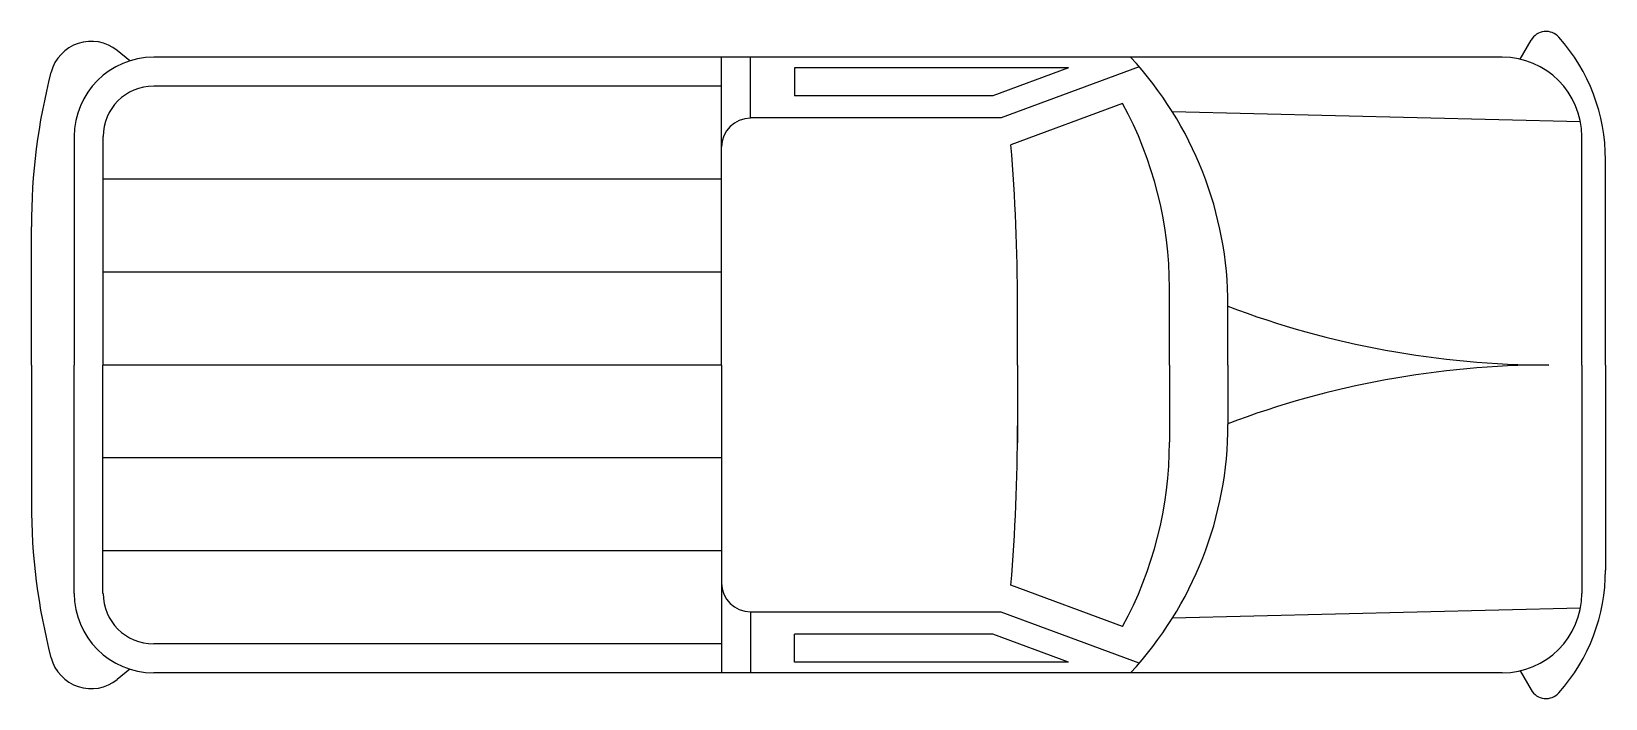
# Model space of a CAD drawing. Extents: x -144 to 0, y -31 to 31.
import ezdxf

# ---------------------------------------------------------------- set-up
doc = ezdxf.new("R2010")
doc.units = 0
doc.layers.add('LAYER01', color=7, linetype='CONTINUOUS')

msp = doc.modelspace()

# ---------------------------------------------------------------- linework, layer by layer
at = {"layer": 'LAYER01', "color": 7, "linetype": 'CONTINUOUS'}
for p, q in [((-7.82, 27.99), (-6.81, 29.74)), ((-134.99, 27.84), (-136.16, 28.79)), ((-9.44, 28.17), (-132.82, 28.17)), ((-80.86, 0), (-80.86, 28.17)), ((-78.22, 22.61), (-78.22, 28.17)), ((-49.12, 27.19), (-74.2, 27.19)), ((-74.2, 27.19), (-74.2, 24.63)), ((-49.12, 27.19), (-56.05, 24.63)), ((-42.65, 27.28), (-55.3, 22.61)), ((-80.86, 25.53), (-132.82, 25.53)), ((-56.05, 24.63), (-74.2, 24.63)), ((-44.18, 23.93), (-54.39, 20.16)), ((-2.29, 22.26), (-39.63, 23.18)), ((-55.3, 22.61), (-78.22, 22.61)), ((-140.1, 20.9), (-140.1, 0)), ((-137.46, 20.9), (-137.46, 0)), ((-2.16, 0), (-2.16, 20.9)), ((0, 0), (0, 18.78)), ((-80.86, 17.02), (-137.46, 17.02)), ((-144, 0), (-144, 12.66)), ((-80.86, 8.51), (-137.46, 8.51)), ((-53.79, 0), (-53.79, 7.11)), ((-39.89, 0), (-39.89, 7.06)), ((-34.54, 0), (-34.54, 5.44)), ((-144, 0), (-144, -12.66)), ((-140.1, -20.9), (-140.1, 0)), ((-80.86, 0), (-137.46, 0)), ((-137.46, -20.9), (-137.46, 0)), ((-80.86, 0), (-80.86, -28.17)), ((-53.79, 0), (-53.79, -7.11)), ((-39.89, 0), (-39.89, -7.06)), ((-34.54, 0), (-34.54, -5.44)), ((-2.16, 0), (-2.16, -20.9)), ((0, 0), (0, -18.78)), ((-80.86, -8.51), (-137.46, -8.51)), ((-80.86, -17.02), (-137.46, -17.02)), ((-44.18, -23.93), (-54.39, -20.16)), ((-55.3, -22.61), (-78.22, -22.61)), ((-78.22, -22.61), (-78.22, -28.17)), ((-42.65, -27.28), (-55.3, -22.61)), ((-2.29, -22.26), (-39.63, -23.18)), ((-80.86, -25.53), (-132.82, -25.53)), ((-56.05, -24.63), (-74.2, -24.63)), ((-74.2, -27.19), (-74.2, -24.63)), ((-49.12, -27.19), (-56.05, -24.63)), ((-49.12, -27.19), (-74.2, -27.19)), ((-134.99, -27.84), (-136.16, -28.79)), ((-9.44, -28.17), (-132.82, -28.17)), ((-7.82, -27.99), (-6.81, -29.74))]:
    msp.add_line(p, q, dxfattribs=at)
for centre, radius, start, end in [((-5.44, 28.95), 1.58, 41.5555, 150.0974), ((-138.54, 25.85), 3.78, 50.9138, 165.535), ((-16.91, 18.78), 16.91, 360, 41.5555), ((-132.82, 20.9), 7.28, 90, 180), ((-68.02, 5.44), 33.48, 360, 42.7712), ((-9.44, 20.9), 7.28, 360, 90), ((-87.41, 12.66), 56.6, 165.535, 180), ((-132.82, 20.9), 4.63, 90, 180), ((-75.25, 7.06), 35.36, 360, 28.5134), ((-78.22, 19.96), 2.64, 90, 180), ((-230.95, 5.58), 177.16, 360, 4.7184), ((-5.2, 82.74), 82.74, 249.2309, 270), ((-5.2, -82.74), 82.74, 90, 110.7691), ((-230.95, -5.58), 177.16, 355.2816, 360), ((-68.02, -5.44), 33.48, 317.2288, 360), ((-75.25, -7.06), 35.36, 331.4866, 360), ((-87.41, -12.66), 56.6, 180, 194.465), ((-78.22, -19.96), 2.64, 180, 270), ((-16.91, -18.78), 16.91, 318.4445, 360), ((-132.82, -20.9), 7.28, 180, 270), ((-132.82, -20.9), 4.63, 180, 270), ((-9.44, -20.9), 7.28, 270, 360), ((-138.54, -25.85), 3.78, 194.465, 309.0862), ((-5.44, -28.95), 1.58, 209.9026, 318.4445)]:
    msp.add_arc(centre, radius, start, end, dxfattribs=at)

doc.saveas('drawing.dxf')
